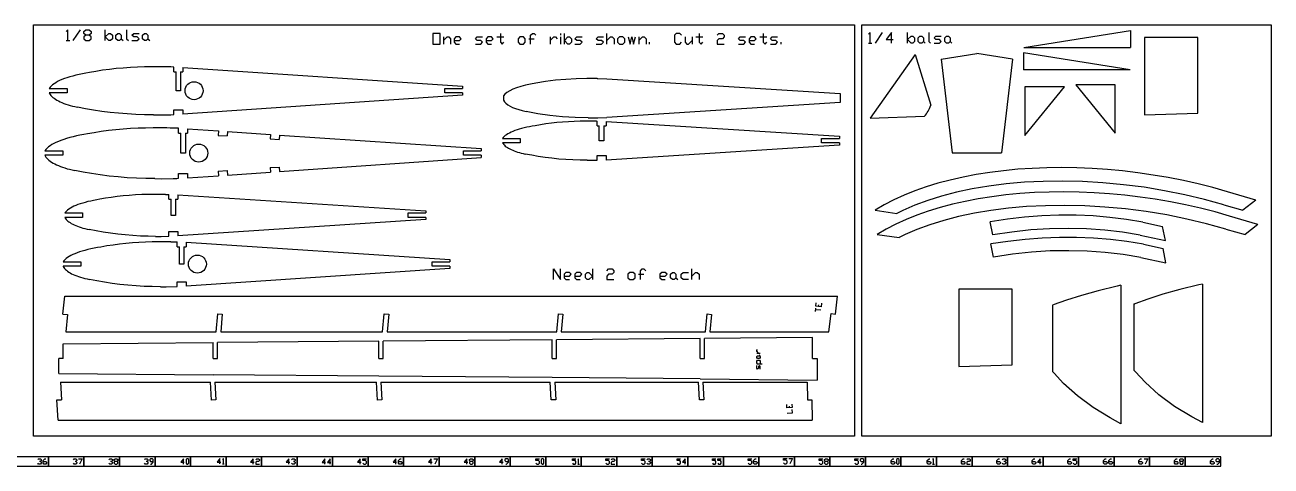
# Model space of a CAD drawing. Extents: x 0.2 to 70.7, y 1.4 to 13.9.
# Drawn here: x 35.59 to 70.67, y 1.45 to 13.86 of the extents above; entities that cross this region are included whole.
import ezdxf

# ---------------------------------------------------------------- set-up
doc = ezdxf.new("R2010")
doc.units = 0
doc.layers.get('0').update_dxf_attribs({"color": 9, "linetype": 'CONTINUOUS'})

msp = doc.modelspace()

# ---------------------------------------------------------------- linework, layer by layer
at = {"color": 7, "linetype": 'CONTINUOUS'}
for p, q in [((63.708, 13.226, 0), (66.708, 13.703)), ((66.708, 13.703, 0), (66.708, 13.226)), ((60.652, 13.028, 0), (59.384, 11.232, 0)), ((61.382, 12.896), (62.385, 13.056, 0)), ((63.388, 12.896, 0), (62.385, 13.056, 0)), ((63.7, 13.076, 0), (63.7, 12.599, 0)), ((66.7, 12.599, 0), (63.7, 13.076, 0)), ((63.708, 13.226, 0), (66.708, 13.226, 0)), ((39.783, 12.535, 0), (39.783, 12.674, 0)), ((40.033, 12.66, 0), (47.91, 12.134, 0)), ((40.033, 12.66, 0), (40.033, 12.535, 0)), ((61.382, 12.896, 0), (61.691, 10.256, 0)), ((63.388, 12.896, 0), (63.08, 10.256, 0)), ((39.783, 12.535, 0), (39.845, 12.535, 0)), ((39.845, 12.003, 0), (39.845, 12.535, 0)), ((39.97, 12.535, 0), (39.97, 12.003, 0)), ((39.97, 12.535, 0), (40.033, 12.535, 0)), ((51.696, 12.35, 0), (51.717, 12.349, 0)), ((51.717, 12.349, 0), (51.967, 12.343, 0)), ((51.967, 12.343, 0), (58.538, 11.928, 0)), ((66.7, 12.599, 0), (63.7, 12.599, 0)), ((36.273, 12.071, 0), (36.773, 12.071, 0)), ((36.773, 11.946, 0), (36.273, 11.946, 0)), ((36.773, 12.071, 0), (36.773, 11.946, 0)), ((39.97, 12.003, 0), (39.845, 12.003, 0)), ((47.41, 12.071, 0), (47.91, 12.071, 0)), ((47.41, 11.946, 0), (47.41, 12.071, 0)), ((47.91, 11.946, 0), (47.41, 11.946, 0)), ((47.91, 12.134, 0), (47.91, 12.071, 0)), ((47.91, 11.946, 0), (47.91, 11.884, 0)), ((58.538, 11.928, 0), (58.538, 11.678, 0)), ((63.738, 12.113, 0), (63.738, 10.748, 0)), ((63.738, 10.748, 0), (64.851, 12.113, 0)), ((64.851, 12.113, 0), (63.738, 12.113, 0)), ((65.169, 12.175, 0), (66.281, 10.81, 0)), ((66.281, 12.175, 0), (65.169, 12.175, 0)), ((66.281, 10.81, 0), (66.281, 12.175, 0)), ((47.91, 11.884, 0), (40.033, 11.346, 0)), ((49.056, 11.865, 0), (49.056, 11.74, 0)), ((58.538, 11.678, 0), (51.967, 11.255, 0)), ((39.205, 11.328, 0), (39.378, 11.326, 0)), ((39.783, 11.471, 0), (40.033, 11.471, 0)), ((39.783, 11.335, 0), (39.783, 11.471, 0)), ((40.033, 11.471, 0), (40.033, 11.346, 0)), ((51.44, 11.247, 0), (51.58, 11.246, 0)), ((51.717, 11.249, 0), (51.967, 11.255, 0)), ((59.384, 11.232, 0), (60.912, 11.288, 0)), ((39.915, 10.812, 0), (39.915, 10.952, 0)), ((40.165, 10.936, 0), (41.038, 10.877, 0)), ((40.165, 10.936, 0), (40.165, 10.812, 0)), ((41.038, 10.877, 0), (41.03, 10.752, 0)), ((51.674, 11.152, 0), (51.695, 11.151, 0)), ((51.695, 11.02, 0), (51.695, 11.151, 0)), ((51.695, 11.02, 0), (51.757, 11.02, 0)), ((51.757, 10.601, 0), (51.757, 11.02, 0)), ((51.882, 11.02, 0), (51.882, 10.601, 0)), ((51.882, 11.02, 0), (51.945, 11.02, 0)), ((51.945, 11.145, 0), (58.515, 10.73, 0)), ((51.945, 11.145, 0), (51.945, 11.02, 0)), ((39.915, 10.812, 0), (39.978, 10.812, 0)), ((39.978, 10.246, 0), (39.978, 10.812, 0)), ((40.103, 10.812, 0), (40.103, 10.246, 0)), ((40.103, 10.812, 0), (40.165, 10.812, 0)), ((41.03, 10.752, 0), (41.28, 10.735, 0)), ((41.288, 10.86, 0), (41.28, 10.735, 0)), ((41.288, 10.86, 0), (42.503, 10.778, 0)), ((42.503, 10.778, 0), (42.494, 10.653, 0)), ((42.494, 10.653, 0), (42.744, 10.636, 0)), ((42.753, 10.761, 0), (42.744, 10.636, 0)), ((42.753, 10.761, 0), (48.432, 10.378, 0)), ((49.033, 10.668, 0), (49.533, 10.668, 0)), ((49.533, 10.543, 0), (49.033, 10.543, 0)), ((49.533, 10.668, 0), (49.533, 10.543, 0)), ((51.882, 10.601, 0), (51.757, 10.601, 0)), ((58.015, 10.668, 0), (58.515, 10.668, 0)), ((58.015, 10.543, 0), (58.015, 10.668, 0)), ((58.515, 10.543, 0), (58.015, 10.543, 0)), ((58.515, 10.73, 0), (58.515, 10.668, 0)), ((58.515, 10.543, 0), (58.515, 10.48, 0)), ((36.152, 10.315, 0), (36.652, 10.315, 0)), ((36.652, 10.19, 0), (36.152, 10.19, 0)), ((36.652, 10.315, 0), (36.652, 10.19, 0)), ((40.103, 10.246, 0), (39.978, 10.246, 0)), ((47.932, 10.315, 0), (48.432, 10.315, 0)), ((47.932, 10.19, 0), (47.932, 10.315, 0)), ((48.432, 10.19, 0), (47.932, 10.19, 0)), ((48.432, 10.378, 0), (48.432, 10.315, 0)), ((48.432, 10.19, 0), (48.432, 10.128, 0)), ((51.695, 10.183, 0), (51.945, 10.183, 0)), ((51.695, 10.051, 0), (51.695, 10.183, 0)), ((58.515, 10.48, 0), (51.945, 10.058, 0)), ((51.945, 10.183, 0), (51.945, 10.058, 0)), ((61.691, 10.256), (63.08, 10.256)), ((42.494, 9.843, 0), (42.744, 9.86, 0)), ((42.494, 9.843, 0), (42.503, 9.718, 0)), ((42.744, 9.86, 0), (42.753, 9.735, 0)), ((42.753, 9.735, 0), (48.432, 10.128, 0)), ((51.417, 10.05, 0), (51.558, 10.049, 0)), ((39.247, 9.534, 0), (39.429, 9.532, 0)), ((39.915, 9.681, 0), (40.165, 9.681, 0)), ((39.915, 9.543, 0), (39.915, 9.681, 0)), ((40.165, 9.681, 0), (40.165, 9.557, 0)), ((40.165, 9.557, 0), (41.038, 9.617, 0)), ((41.03, 9.742, 0), (41.28, 9.759, 0)), ((41.03, 9.742, 0), (41.038, 9.617, 0)), ((41.28, 9.759, 0), (41.288, 9.634, 0)), ((41.288, 9.634, 0), (42.503, 9.718, 0)), ((39.542, 9.09, 0), (39.639, 9.088, 0)), ((39.639, 8.955, 0), (39.639, 9.088, 0)), ((39.639, 8.955, 0), (39.701, 8.955, 0)), ((39.701, 8.5, 0), (39.701, 8.955, 0)), ((39.826, 8.955, 0), (39.826, 8.5, 0)), ((39.826, 8.955, 0), (39.889, 8.955, 0)), ((39.889, 9.08, 0), (46.873, 8.63, 0)), ((39.889, 9.08, 0), (39.889, 8.955, 0)), ((69.337, 8.8), (69.876, 8.642)), ((70.238, 8.928), (69.876, 8.642)), ((36.71, 8.567, 0), (37.21, 8.567, 0)), ((37.21, 8.442, 0), (36.71, 8.442, 0)), ((37.21, 8.567, 0), (37.21, 8.442, 0)), ((39.826, 8.5, 0), (39.701, 8.5, 0)), ((46.373, 8.567, 0), (46.873, 8.567, 0)), ((46.373, 8.442, 0), (46.373, 8.567, 0)), ((46.873, 8.442, 0), (46.373, 8.442, 0)), ((46.873, 8.63, 0), (46.873, 8.567, 0)), ((46.873, 8.442, 0), (46.873, 8.38, 0)), ((59.521, 8.644), (60.135, 8.556)), ((46.873, 8.38, 0), (39.889, 7.92, 0)), ((62.836, 7.951), (62.76, 8.319)), ((67.692, 7.789), (67.609, 8.191)), ((69.397, 8.116), (69.936, 7.959)), ((70.297, 8.245), (69.936, 7.959)), ((39.267, 7.909, 0), (39.418, 7.908, 0)), ((39.639, 8.045, 0), (39.889, 8.045, 0)), ((39.639, 7.912, 0), (39.639, 8.045, 0)), ((39.699, 7.757, 0), (39.877, 7.753, 0)), ((39.877, 7.617, 0), (39.877, 7.753, 0)), ((39.889, 8.045, 0), (39.889, 7.92, 0)), ((40.127, 7.742, 0), (47.547, 7.254, 0)), ((40.127, 7.742, 0), (40.127, 7.617, 0)), ((59.581, 7.961), (60.194, 7.873)), ((39.877, 7.617, 0), (39.939, 7.617, 0)), ((39.939, 7.124, 0), (39.939, 7.617, 0)), ((40.064, 7.617, 0), (40.064, 7.124, 0)), ((40.064, 7.617, 0), (40.127, 7.617, 0)), ((62.852, 7.327), (62.776, 7.695)), ((67.708, 7.164), (67.625, 7.566)), ((36.663, 7.192, 0), (37.163, 7.192, 0)), ((37.163, 7.067, 0), (36.663, 7.067, 0)), ((37.163, 7.192, 0), (37.163, 7.067, 0)), ((40.064, 7.124, 0), (39.939, 7.124, 0)), ((47.047, 7.192, 0), (47.547, 7.192, 0)), ((47.047, 7.067, 0), (47.047, 7.192, 0)), ((47.547, 7.067, 0), (47.047, 7.067, 0)), ((47.547, 7.254, 0), (47.547, 7.192, 0)), ((47.547, 7.067, 0), (47.547, 7.004, 0)), ((47.547, 7.004, 0), (40.127, 6.505, 0)), ((39.404, 6.492, 0), (39.566, 6.491, 0)), ((39.877, 6.63, 0), (40.127, 6.63, 0)), ((39.877, 6.497, 0), (39.877, 6.63, 0)), ((40.127, 6.63, 0), (40.127, 6.505, 0)), ((66.441, 6.535), (66.441, 2.638)), ((68.735, 6.569), (68.735, 2.671)), ((36.659, 5.723, 0), (36.706, 6.227, 0)), ((36.706, 6.227, 0), (58.466, 6.224, 0)), ((58.401, 5.723, 0), (58.466, 6.224, 0)), ((64.513, 5.974), (64.534, 5.982)), ((64.513, 5.974), (64.513, 4.11)), ((66.807, 6.008), (66.828, 6.015)), ((66.807, 6.008), (66.807, 4.144)), ((36.659, 5.723, 0), (36.784, 5.711, 0)), ((36.784, 5.711, 0), (36.738, 5.227, 0)), ((40.972, 5.226, 0), (41.019, 5.728, 0)), ((41.019, 5.728, 0), (41.144, 5.717, 0)), ((41.144, 5.717, 0), (41.098, 5.226, 0)), ((45.657, 5.226, 0), (45.704, 5.728, 0)), ((45.704, 5.728, 0), (45.829, 5.716, 0)), ((45.829, 5.716, 0), (45.783, 5.226, 0)), ((50.557, 5.225, 0), (50.604, 5.727, 0)), ((50.604, 5.727, 0), (50.729, 5.716, 0)), ((50.729, 5.716, 0), (50.683, 5.225, 0)), ((54.746, 5.225, 0), (54.793, 5.727, 0)), ((54.793, 5.727, 0), (54.918, 5.715, 0)), ((54.918, 5.715, 0), (54.872, 5.225, 0)), ((58.215, 5.225, 0), (58.282, 5.739, 0)), ((58.282, 5.739, 0), (58.401, 5.723, 0)), ((36.668, 4.888, 0), (40.883, 4.923, 0)), ((36.738, 5.227, 0), (40.972, 5.226, 0)), ((40.883, 4.468, 0), (40.883, 4.923, 0)), ((45.548, 4.961, 0), (41.008, 4.924, 0)), ((41.008, 4.468, 0), (41.008, 4.924, 0)), ((41.098, 5.226, 0), (45.657, 5.226, 0)), ((45.548, 4.468, 0), (45.548, 4.961, 0)), ((50.427, 5, 0), (45.673, 4.962, 0)), ((45.673, 4.468, 0), (45.673, 4.962, 0)), ((45.783, 5.226, 0), (50.557, 5.225, 0)), ((50.427, 4.468, 0), (50.427, 5, 0)), ((54.597, 5.033, 0), (50.552, 5.001, 0)), ((50.552, 4.468, 0), (50.552, 5.001, 0)), ((50.683, 5.225, 0), (54.746, 5.225, 0)), ((54.597, 4.468, 0), (54.597, 5.033, 0)), ((57.761, 5.066, 0), (54.722, 5.034, 0)), ((54.722, 4.468, 0), (54.722, 5.034, 0)), ((54.872, 5.225, 0), (58.215, 5.225, 0)), ((57.761, 4.472, 0), (57.761, 5.066, 0)), ((36.668, 4.468, 0), (36.668, 4.888, 0)), ((36.668, 4.468, 0), (36.543, 4.468, 0)), ((36.543, 4.049, 0), (36.543, 4.468, 0)), ((40.883, 4.468, 0), (41.008, 4.468, 0)), ((45.548, 4.468, 0), (45.673, 4.468, 0)), ((50.427, 4.468, 0), (50.552, 4.468, 0)), ((54.597, 4.468, 0), (54.722, 4.468, 0)), ((57.761, 4.472, 0), (57.886, 4.472, 0)), ((57.886, 4.472, 0), (57.886, 3.866, 0)), ((36.543, 4.049, 0), (40.883, 4.012, 0)), ((45.548, 3.975, 0), (40.883, 4.012, 0)), ((50.427, 3.936, 0), (45.548, 3.975, 0)), ((54.597, 3.903, 0), (50.427, 3.936, 0)), ((54.597, 3.903, 0), (57.886, 3.866, 0)), ((64.56, 4.06), (64.513, 4.11)), ((66.854, 4.093), (66.807, 4.144)), ((36.585, 3.802, 0), (40.808, 3.803, 0)), ((36.585, 3.802, 0), (36.615, 3.313, 0)), ((40.839, 3.302, 0), (40.808, 3.803, 0)), ((40.934, 3.803, 0), (45.481, 3.804, 0)), ((40.934, 3.803, 0), (40.964, 3.31, 0)), ((45.512, 3.303, 0), (45.481, 3.804, 0)), ((45.607, 3.804, 0), (50.369, 3.805, 0)), ((45.607, 3.804, 0), (45.637, 3.311, 0)), ((50.4, 3.305, 0), (50.369, 3.805, 0)), ((50.502, 3.805, 0), (54.548, 3.806, 0)), ((50.502, 3.805, 0), (50.532, 3.313, 0)), ((54.578, 3.306, 0), (54.548, 3.806, 0)), ((54.673, 3.806, 0), (57.607, 3.807, 0)), ((54.673, 3.806, 0), (54.703, 3.313, 0)), ((57.607, 3.807, 0), (57.617, 3.307, 0)), ((36.49, 3.305, 0), (36.615, 3.313, 0)), ((36.525, 2.733, 0), (36.49, 3.305, 0)), ((40.964, 3.31, 0), (40.839, 3.302, 0)), ((45.637, 3.311, 0), (45.512, 3.303, 0)), ((50.532, 3.313, 0), (50.4, 3.305, 0)), ((54.703, 3.313, 0), (54.578, 3.306, 0)), ((57.617, 3.307, 0), (57.737, 3.307, 0)), ((57.737, 3.307, 0), (57.748, 2.737, 0)), ((36.525, 2.733, 0), (57.748, 2.737, 0))]:
    msp.add_line(p, q, dxfattribs=at)
at = {"color": 7, "linetype": 'CONTINUOUS', "ltscale": 0.25}
for p, q in [((60.652, 13.028, 0), (61.087, 11.597, 0)), ((39.25, 12.679, 0), (39.16, 12.679, 0)), ((39.34, 12.679, 0), (39.25, 12.679, 0)), ((39.43, 12.679, 0), (39.34, 12.679, 0)), ((39.52, 12.679, 0), (39.43, 12.679, 0)), ((39.61, 12.676, 0), (39.52, 12.679, 0)), ((39.696, 12.676, 0), (39.61, 12.676, 0)), ((39.783, 12.674, 0), (39.696, 12.676, 0)), ((51.476, 12.35, 0), (51.403, 12.35, 0)), ((51.55, 12.35, 0), (51.476, 12.35, 0)), ((51.623, 12.35, 0), (51.55, 12.35, 0)), ((51.696, 12.35, 0), (51.623, 12.35, 0)), ((36.275, 12.076, 0), (36.273, 12.071, 0)), ((36.273, 11.946, 0), (36.278, 11.932, 0)), ((39.378, 11.326, 0), (39.696, 11.332, 0)), ((39.696, 11.332, 0), (39.783, 11.335, 0)), ((51.58, 11.246, 0), (51.717, 11.249, 0)), ((39.294, 10.96, 0), (39.199, 10.96, 0)), ((39.389, 10.96, 0), (39.294, 10.96, 0)), ((39.484, 10.96, 0), (39.389, 10.96, 0)), ((39.579, 10.96, 0), (39.484, 10.96, 0)), ((39.674, 10.957, 0), (39.579, 10.96, 0)), ((39.765, 10.957, 0), (39.674, 10.957, 0)), ((39.86, 10.954, 0), (39.765, 10.957, 0)), ((39.915, 10.952, 0), (39.86, 10.954, 0)), ((51.454, 11.152, 0), (51.38, 11.152, 0)), ((51.527, 11.152, 0), (51.454, 11.152, 0)), ((51.6, 11.152, 0), (51.527, 11.152, 0)), ((51.674, 11.152, 0), (51.6, 11.152, 0)), ((36.155, 10.323, 0), (36.152, 10.315, 0)), ((36.152, 10.19, 0), (36.159, 10.171, 0)), ((51.558, 10.049, 0), (51.695, 10.051, 0)), ((39.429, 9.532, 0), (39.765, 9.538, 0)), ((39.765, 9.538, 0), (39.86, 9.542, 0)), ((39.86, 9.542, 0), (39.915, 9.543, 0)), ((70.238, 8.928), (69.439, 9.165)), ((39.307, 9.09, 0), (39.228, 9.09, 0)), ((39.385, 9.09, 0), (39.307, 9.09, 0)), ((39.464, 9.09, 0), (39.385, 9.09, 0)), ((39.542, 9.09, 0), (39.464, 9.09, 0)), ((36.71, 8.442, 0), (36.712, 8.437, 0)), ((70.297, 8.245), (69.498, 8.482)), ((67.056, 8.312), (67.609, 8.191)), ((39.446, 7.757, 0), (39.362, 7.757, 0)), ((39.418, 7.908, 0), (39.639, 7.912, 0)), ((39.53, 7.757, 0), (39.446, 7.757, 0)), ((39.614, 7.757, 0), (39.53, 7.757, 0)), ((39.699, 7.757, 0), (39.614, 7.757, 0)), ((66.986, 7.944), (67.692, 7.789)), ((67.072, 7.688), (67.625, 7.566)), ((36.663, 7.067, 0), (36.667, 7.057, 0)), ((67.001, 7.319), (67.708, 7.164)), ((39.566, 6.491, 0), (39.863, 6.496, 0)), ((39.863, 6.496, 0), (39.877, 6.497, 0)), ((64.825, 3.768), (64.56, 4.06)), ((67.119, 3.802), (66.854, 4.093)), ((65.217, 3.418), (64.825, 3.768)), ((67.511, 3.451), (67.119, 3.802)), ((65.657, 3.093), (65.217, 3.418)), ((67.951, 3.126), (67.511, 3.451)), ((66.14, 2.799), (65.657, 3.093)), ((68.434, 2.832), (67.951, 3.126)), ((68.735, 2.671), (68.434, 2.832)), ((66.441, 2.638), (66.14, 2.799))]:
    msp.add_line(p, q, dxfattribs=at)
at = {"color": 3}
for p, q in [((57.928, 5.936, 0), (57.933, 5.986, 0)), ((57.839, 5.794, 0), (57.849, 5.893, 0)), ((57.993, 5.829, 0), (57.844, 5.843, 0)), ((56.188, 4.626, 0), (56.288, 4.626, 0)), ((56.188, 4.326, 0), (56.338, 4.326, 0)), ((57.112, 3.086, 0), (57.109, 3.136, 0))]:
    msp.add_line(p, q, dxfattribs=at)
at = {"color": 7, "linetype": 'CONTINUOUS', "flags": 128}
for points in [[(35.832, 13.859), (58.94, 13.859), (58.94, 2.288), (35.832, 2.288)], [(59.151, 13.859), (70.667, 13.859), (70.667, 2.288), (59.151, 2.288)], [(67.107, 13.507), (67.107, 11.33), (68.607, 11.376), (68.607, 13.507)], [(61.878, 6.422), (61.878, 4.246), (63.378, 4.292), (63.378, 6.422)], [(35.249, 1.446), (36.249, 1.446), (36.249, 1.705), (35.249, 1.705)], [(36.249, 1.446), (37.249, 1.446), (37.249, 1.705), (36.249, 1.705)], [(37.249, 1.446), (38.249, 1.446), (38.249, 1.705), (37.249, 1.705)], [(38.249, 1.446), (39.249, 1.446), (39.249, 1.705), (38.249, 1.705)], [(39.249, 1.446), (40.249, 1.446), (40.249, 1.705), (39.249, 1.705)], [(40.249, 1.446), (41.249, 1.446), (41.249, 1.705), (40.249, 1.705)], [(41.249, 1.446), (42.249, 1.446), (42.249, 1.705), (41.249, 1.705)], [(42.249, 1.446), (43.249, 1.446), (43.249, 1.705), (42.249, 1.705)], [(43.249, 1.446), (44.249, 1.446), (44.249, 1.705), (43.249, 1.705)], [(44.249, 1.446), (45.249, 1.446), (45.249, 1.705), (44.249, 1.705)], [(45.249, 1.446), (46.249, 1.446), (46.249, 1.705), (45.249, 1.705)], [(46.249, 1.446), (47.249, 1.446), (47.249, 1.705), (46.249, 1.705)], [(47.249, 1.446), (48.249, 1.446), (48.249, 1.705), (47.249, 1.705)], [(48.249, 1.446), (49.249, 1.446), (49.249, 1.705), (48.249, 1.705)], [(49.249, 1.446), (50.249, 1.446), (50.249, 1.705), (49.249, 1.705)], [(50.249, 1.446), (51.249, 1.446), (51.249, 1.705), (50.249, 1.705)], [(51.249, 1.446), (52.249, 1.446), (52.249, 1.705), (51.249, 1.705)], [(52.249, 1.446), (53.249, 1.446), (53.249, 1.705), (52.249, 1.705)], [(53.249, 1.446), (54.249, 1.446), (54.249, 1.705), (53.249, 1.705)], [(54.249, 1.446), (55.249, 1.446), (55.249, 1.705), (54.249, 1.705)], [(55.249, 1.446), (56.249, 1.446), (56.249, 1.705), (55.249, 1.705)], [(56.249, 1.446), (57.249, 1.446), (57.249, 1.705), (56.249, 1.705)], [(57.249, 1.446), (58.249, 1.446), (58.249, 1.705), (57.249, 1.705)], [(58.249, 1.446), (59.249, 1.446), (59.249, 1.705), (58.249, 1.705)], [(59.249, 1.446), (60.249, 1.446), (60.249, 1.705), (59.249, 1.705)], [(60.249, 1.446), (61.249, 1.446), (61.249, 1.705), (60.249, 1.705)], [(61.249, 1.446), (62.249, 1.446), (62.249, 1.705), (61.249, 1.705)], [(62.249, 1.446), (63.249, 1.446), (63.249, 1.705), (62.249, 1.705)], [(63.249, 1.446), (64.249, 1.446), (64.249, 1.705), (63.249, 1.705)], [(64.249, 1.446), (65.249, 1.446), (65.249, 1.705), (64.249, 1.705)], [(65.249, 1.446), (66.249, 1.446), (66.249, 1.705), (65.249, 1.705)], [(66.249, 1.446), (67.249, 1.446), (67.249, 1.705), (66.249, 1.705)], [(67.249, 1.446), (68.249, 1.446), (68.249, 1.705), (67.249, 1.705)], [(68.249, 1.446), (69.249, 1.446), (69.249, 1.705), (68.249, 1.705)]]:
    msp.add_lwpolyline(points, close=True, dxfattribs=at)
at = {"linetype": 'BYBLOCK', "flags": 128}
for points in [[(36.799, 13.422), (36.799, 13.722), (36.749, 13.672)], [(36.949, 13.422), (37.149, 13.722)], [(37.299, 13.422), (37.399, 13.422), (37.449, 13.472), (37.449, 13.522), (37.399, 13.572), (37.299, 13.572), (37.249, 13.622), (37.249, 13.672), (37.299, 13.722), (37.399, 13.722), (37.449, 13.672), (37.449, 13.622), (37.399, 13.572)], [(37.849, 13.422), (37.849, 13.722)], [(38.449, 13.722), (38.449, 13.472), (38.499, 13.422)], [(36.749, 13.422), (36.849, 13.422)], [(37.299, 13.572), (37.249, 13.522), (37.249, 13.472), (37.299, 13.422)], [(37.849, 13.522), (37.949, 13.622), (37.999, 13.622), (38.049, 13.572), (38.049, 13.472), (37.999, 13.422), (37.949, 13.422), (37.849, 13.522)], [(38.299, 13.472), (38.249, 13.422), (38.199, 13.422), (38.149, 13.472), (38.149, 13.572), (38.199, 13.622), (38.249, 13.622), (38.299, 13.572), (38.299, 13.472), (38.349, 13.422)], [(38.599, 13.422), (38.749, 13.422), (38.799, 13.472), (38.749, 13.522), (38.649, 13.522), (38.599, 13.572), (38.649, 13.622), (38.799, 13.622)], [(39.049, 13.472), (38.999, 13.422), (38.949, 13.422), (38.899, 13.472), (38.899, 13.572), (38.949, 13.622), (38.999, 13.622), (39.049, 13.572), (39.049, 13.472), (39.099, 13.422)], [(47.072, 13.321), (47.272, 13.321), (47.272, 13.621), (47.072, 13.621), (47.072, 13.321)], [(47.372, 13.521), (47.372, 13.321)], [(47.372, 13.421), (47.472, 13.521), (47.522, 13.521), (47.572, 13.471), (47.572, 13.321)], [(47.672, 13.421), (47.822, 13.421), (47.872, 13.471), (47.822, 13.521), (47.722, 13.521), (47.672, 13.471), (47.672, 13.371), (47.722, 13.321), (47.822, 13.321)], [(48.272, 13.321), (48.422, 13.321), (48.472, 13.371), (48.422, 13.421), (48.322, 13.421), (48.272, 13.471), (48.322, 13.521), (48.472, 13.521)], [(48.572, 13.421), (48.722, 13.421), (48.772, 13.471), (48.722, 13.521), (48.622, 13.521), (48.572, 13.471), (48.572, 13.371), (48.622, 13.321), (48.722, 13.321)], [(48.872, 13.521), (49.072, 13.521)], [(48.972, 13.621), (48.972, 13.371), (49.022, 13.321), (49.072, 13.371)], [(49.522, 13.321), (49.622, 13.321), (49.672, 13.371), (49.672, 13.471), (49.622, 13.521), (49.522, 13.521), (49.472, 13.471), (49.472, 13.371), (49.522, 13.321)], [(49.772, 13.471), (49.922, 13.471)], [(49.822, 13.321), (49.822, 13.571), (49.872, 13.621), (49.922, 13.621), (49.972, 13.571)], [(50.372, 13.521), (50.372, 13.321)], [(50.372, 13.421), (50.472, 13.521), (50.522, 13.521), (50.572, 13.471)], [(50.672, 13.571), (50.672, 13.621)], [(50.672, 13.321), (50.672, 13.521)], [(50.772, 13.321), (50.772, 13.621)], [(50.772, 13.421), (50.872, 13.521), (50.922, 13.521), (50.972, 13.471), (50.972, 13.371), (50.922, 13.321), (50.872, 13.321), (50.772, 13.421)], [(51.072, 13.321), (51.222, 13.321), (51.272, 13.371), (51.222, 13.421), (51.122, 13.421), (51.072, 13.471), (51.122, 13.521), (51.272, 13.521)], [(51.672, 13.321), (51.822, 13.321), (51.872, 13.371), (51.822, 13.421), (51.722, 13.421), (51.672, 13.471), (51.722, 13.521), (51.872, 13.521)], [(51.972, 13.321), (51.972, 13.621)], [(51.972, 13.421), (52.072, 13.521), (52.122, 13.521), (52.172, 13.471), (52.172, 13.321)], [(52.322, 13.321), (52.422, 13.321), (52.472, 13.371), (52.472, 13.471), (52.422, 13.521), (52.322, 13.521), (52.272, 13.471), (52.272, 13.371), (52.322, 13.321)], [(52.572, 13.521), (52.622, 13.321), (52.672, 13.521), (52.722, 13.321), (52.772, 13.521)], [(52.872, 13.521), (52.872, 13.321)], [(52.872, 13.421), (52.972, 13.521), (53.022, 13.521), (53.072, 13.471), (53.072, 13.321)], [(53.172, 13.321), (53.172, 13.371)], [(54.072, 13.571), (54.022, 13.621), (53.922, 13.621), (53.872, 13.571), (53.872, 13.371), (53.922, 13.321), (54.022, 13.321), (54.072, 13.371)], [(54.172, 13.521), (54.172, 13.371), (54.222, 13.321), (54.272, 13.321), (54.372, 13.421)], [(54.372, 13.521), (54.372, 13.321)], [(54.472, 13.521), (54.672, 13.521)], [(54.572, 13.621), (54.572, 13.371), (54.622, 13.321), (54.672, 13.371)], [(55.072, 13.571), (55.122, 13.621), (55.222, 13.621), (55.272, 13.571), (55.272, 13.521), (55.222, 13.471), (55.122, 13.471), (55.072, 13.421), (55.072, 13.321), (55.272, 13.321)], [(55.672, 13.321), (55.822, 13.321), (55.872, 13.371), (55.822, 13.421), (55.722, 13.421), (55.672, 13.471), (55.722, 13.521), (55.872, 13.521)], [(55.972, 13.421), (56.122, 13.421), (56.172, 13.471), (56.122, 13.521), (56.022, 13.521), (55.972, 13.471), (55.972, 13.371), (56.022, 13.321), (56.122, 13.321)], [(56.272, 13.521), (56.472, 13.521)], [(56.372, 13.621), (56.372, 13.371), (56.422, 13.321), (56.472, 13.371)], [(56.572, 13.321), (56.722, 13.321), (56.772, 13.371), (56.722, 13.421), (56.622, 13.421), (56.572, 13.471), (56.622, 13.521), (56.772, 13.521)], [(56.872, 13.321), (56.872, 13.371)], [(59.383, 13.346), (59.383, 13.646), (59.333, 13.596)], [(59.333, 13.346), (59.433, 13.346)], [(59.533, 13.346), (59.733, 13.646)], [(59.983, 13.346), (59.983, 13.646), (59.833, 13.446), (60.033, 13.446)], [(60.433, 13.346), (60.433, 13.646)], [(60.433, 13.446), (60.533, 13.546), (60.583, 13.546), (60.633, 13.496), (60.633, 13.396), (60.583, 13.346), (60.533, 13.346), (60.433, 13.446)], [(60.883, 13.396), (60.833, 13.346), (60.783, 13.346), (60.733, 13.396), (60.733, 13.496), (60.783, 13.546), (60.833, 13.546), (60.883, 13.496), (60.883, 13.396), (60.933, 13.346)], [(61.033, 13.646), (61.033, 13.396), (61.083, 13.346)], [(61.183, 13.346), (61.333, 13.346), (61.383, 13.396), (61.333, 13.446), (61.233, 13.446), (61.183, 13.496), (61.233, 13.546), (61.383, 13.546)], [(61.633, 13.396), (61.583, 13.346), (61.533, 13.346), (61.483, 13.396), (61.483, 13.496), (61.533, 13.546), (61.583, 13.546), (61.633, 13.496), (61.633, 13.396), (61.683, 13.346)], [(50.464, 6.692), (50.464, 6.992), (50.664, 6.692), (50.664, 6.992)], [(50.764, 6.792), (50.914, 6.792), (50.964, 6.842), (50.914, 6.892), (50.814, 6.892), (50.764, 6.842), (50.764, 6.742), (50.814, 6.692), (50.914, 6.692)], [(51.064, 6.792), (51.214, 6.792), (51.264, 6.842), (51.214, 6.892), (51.114, 6.892), (51.064, 6.842), (51.064, 6.742), (51.114, 6.692), (51.214, 6.692)], [(51.564, 6.792), (51.464, 6.692), (51.414, 6.692), (51.364, 6.742), (51.364, 6.842), (51.414, 6.892), (51.464, 6.892), (51.564, 6.792)], [(51.564, 6.992), (51.564, 6.692)], [(51.964, 6.942), (52.014, 6.992), (52.114, 6.992), (52.164, 6.942), (52.164, 6.892), (52.114, 6.842), (52.014, 6.842), (51.964, 6.792), (51.964, 6.692), (52.164, 6.692)], [(52.614, 6.692), (52.714, 6.692), (52.764, 6.742), (52.764, 6.842), (52.714, 6.892), (52.614, 6.892), (52.564, 6.842), (52.564, 6.742), (52.614, 6.692)], [(52.864, 6.842), (53.014, 6.842)], [(52.914, 6.692), (52.914, 6.942), (52.964, 6.992), (53.014, 6.992), (53.064, 6.942)], [(53.464, 6.792), (53.614, 6.792), (53.664, 6.842), (53.614, 6.892), (53.514, 6.892), (53.464, 6.842), (53.464, 6.742), (53.514, 6.692), (53.614, 6.692)], [(53.914, 6.742), (53.864, 6.692), (53.814, 6.692), (53.764, 6.742), (53.764, 6.842), (53.814, 6.892), (53.864, 6.892), (53.914, 6.842), (53.914, 6.742), (53.964, 6.692)], [(54.264, 6.692), (54.114, 6.692), (54.064, 6.742), (54.064, 6.842), (54.114, 6.892), (54.264, 6.892)], [(54.364, 6.692), (54.364, 6.992)], [(54.364, 6.792), (54.464, 6.892), (54.514, 6.892), (54.564, 6.842), (54.564, 6.692)], [(35.948, 1.628), (35.973, 1.653), (36.023, 1.653), (36.048, 1.628), (36.048, 1.603), (36.023, 1.578), (35.998, 1.578)], [(36.023, 1.578), (36.048, 1.553), (36.048, 1.528), (36.023, 1.503), (35.973, 1.503), (35.948, 1.528)], [(36.098, 1.578), (36.173, 1.578), (36.198, 1.553), (36.198, 1.528), (36.173, 1.503), (36.123, 1.503), (36.098, 1.528), (36.098, 1.603), (36.148, 1.653), (36.173, 1.653)], [(36.95, 1.624), (36.975, 1.649), (37.025, 1.649), (37.05, 1.624), (37.05, 1.599), (37.025, 1.574), (37, 1.574)], [(37.025, 1.574), (37.05, 1.549), (37.05, 1.524), (37.025, 1.499), (36.975, 1.499), (36.95, 1.524)], [(37.1, 1.649), (37.2, 1.649), (37.125, 1.499)], [(37.95, 1.628), (37.975, 1.653), (38.025, 1.653), (38.05, 1.628), (38.05, 1.603), (38.025, 1.578), (38, 1.578)], [(38.025, 1.578), (38.05, 1.553), (38.05, 1.528), (38.025, 1.503), (37.975, 1.503), (37.95, 1.528)], [(38.125, 1.503), (38.175, 1.503), (38.2, 1.528), (38.2, 1.553), (38.175, 1.578), (38.125, 1.578), (38.1, 1.603), (38.1, 1.628), (38.125, 1.653), (38.175, 1.653), (38.2, 1.628), (38.2, 1.603), (38.175, 1.578)], [(38.125, 1.578), (38.1, 1.553), (38.1, 1.528), (38.125, 1.503)], [(38.951, 1.628), (38.976, 1.653), (39.026, 1.653), (39.051, 1.628), (39.051, 1.603), (39.026, 1.578), (39.001, 1.578)], [(39.026, 1.578), (39.051, 1.553), (39.051, 1.528), (39.026, 1.503), (38.976, 1.503), (38.951, 1.528)], [(39.126, 1.503), (39.151, 1.503), (39.201, 1.553), (39.201, 1.628), (39.176, 1.653), (39.126, 1.653), (39.101, 1.628), (39.101, 1.603), (39.126, 1.578), (39.201, 1.578)], [(40.048, 1.503), (40.048, 1.653), (39.973, 1.553), (40.073, 1.553)], [(40.148, 1.503), (40.173, 1.503), (40.198, 1.528), (40.198, 1.628), (40.173, 1.653), (40.148, 1.653), (40.123, 1.628), (40.123, 1.528), (40.148, 1.503)], [(41.073, 1.508), (41.073, 1.658), (40.998, 1.558), (41.098, 1.558)], [(41.173, 1.508), (41.173, 1.658), (41.148, 1.633)], [(41.148, 1.508), (41.198, 1.508)], [(42.016, 1.503), (42.016, 1.653), (41.941, 1.553), (42.041, 1.553)], [(42.091, 1.628), (42.116, 1.653), (42.166, 1.653), (42.191, 1.628), (42.191, 1.603), (42.166, 1.578), (42.116, 1.578), (42.091, 1.553), (42.091, 1.503), (42.191, 1.503)], [(43.021, 1.503), (43.021, 1.653), (42.946, 1.553), (43.046, 1.553)], [(43.096, 1.628), (43.121, 1.653), (43.171, 1.653), (43.196, 1.628), (43.196, 1.603), (43.171, 1.578), (43.146, 1.578)], [(43.171, 1.578), (43.196, 1.553), (43.196, 1.528), (43.171, 1.503), (43.121, 1.503), (43.096, 1.528)], [(44.026, 1.499), (44.026, 1.649), (43.951, 1.549), (44.051, 1.549)], [(44.176, 1.499), (44.176, 1.649), (44.101, 1.549), (44.201, 1.549)], [(45.026, 1.503), (45.026, 1.653), (44.951, 1.553), (45.051, 1.553)], [(45.101, 1.528), (45.126, 1.503), (45.176, 1.503), (45.201, 1.528), (45.201, 1.578), (45.176, 1.603), (45.101, 1.603), (45.101, 1.653), (45.201, 1.653)], [(46.026, 1.501), (46.026, 1.651), (45.951, 1.551), (46.051, 1.551)], [(46.101, 1.576), (46.176, 1.576), (46.201, 1.551), (46.201, 1.526), (46.176, 1.501), (46.126, 1.501), (46.101, 1.526), (46.101, 1.601), (46.151, 1.651), (46.176, 1.651)], [(47.026, 1.503), (47.026, 1.653), (46.951, 1.553), (47.051, 1.553)], [(47.101, 1.653), (47.201, 1.653), (47.126, 1.503)], [(48.026, 1.503), (48.026, 1.653), (47.951, 1.553), (48.051, 1.553)], [(48.126, 1.503), (48.176, 1.503), (48.201, 1.528), (48.201, 1.553), (48.176, 1.578), (48.126, 1.578), (48.101, 1.603), (48.101, 1.628), (48.126, 1.653), (48.176, 1.653), (48.201, 1.628), (48.201, 1.603), (48.176, 1.578)], [(48.126, 1.578), (48.101, 1.553), (48.101, 1.528), (48.126, 1.503)], [(49.021, 1.503), (49.021, 1.653), (48.946, 1.553), (49.046, 1.553)], [(49.121, 1.503), (49.146, 1.503), (49.196, 1.553), (49.196, 1.628), (49.171, 1.653), (49.121, 1.653), (49.096, 1.628), (49.096, 1.603), (49.121, 1.578), (49.196, 1.578)], [(49.972, 1.528), (49.997, 1.503), (50.047, 1.503), (50.072, 1.528), (50.072, 1.578), (50.047, 1.603), (49.972, 1.603), (49.972, 1.653), (50.072, 1.653)], [(50.147, 1.503), (50.172, 1.503), (50.197, 1.528), (50.197, 1.628), (50.172, 1.653), (50.147, 1.653), (50.122, 1.628), (50.122, 1.528), (50.147, 1.503)], [(50.998, 1.528), (51.023, 1.503), (51.073, 1.503), (51.098, 1.528), (51.098, 1.578), (51.073, 1.603), (50.998, 1.603), (50.998, 1.653), (51.098, 1.653)], [(51.173, 1.503), (51.173, 1.653), (51.148, 1.628)], [(51.148, 1.503), (51.198, 1.503)], [(51.944, 1.525), (51.969, 1.5), (52.019, 1.5), (52.044, 1.525), (52.044, 1.575), (52.019, 1.6), (51.944, 1.6), (51.944, 1.65), (52.044, 1.65)], [(52.094, 1.625), (52.119, 1.65), (52.169, 1.65), (52.194, 1.625), (52.194, 1.6), (52.169, 1.575), (52.119, 1.575), (52.094, 1.55), (52.094, 1.5), (52.194, 1.5)], [(52.944, 1.528), (52.969, 1.503), (53.019, 1.503), (53.044, 1.528), (53.044, 1.578), (53.019, 1.603), (52.944, 1.603), (52.944, 1.653), (53.044, 1.653)], [(53.094, 1.628), (53.119, 1.653), (53.169, 1.653), (53.194, 1.628), (53.194, 1.603), (53.169, 1.578), (53.144, 1.578)], [(53.169, 1.578), (53.194, 1.553), (53.194, 1.528), (53.169, 1.503), (53.119, 1.503), (53.094, 1.528)], [(53.944, 1.528), (53.969, 1.503), (54.019, 1.503), (54.044, 1.528), (54.044, 1.578), (54.019, 1.603), (53.944, 1.603), (53.944, 1.653), (54.044, 1.653)], [(54.169, 1.503), (54.169, 1.653), (54.094, 1.553), (54.194, 1.553)], [(54.939, 1.528), (54.964, 1.503), (55.014, 1.503), (55.039, 1.528), (55.039, 1.578), (55.014, 1.603), (54.939, 1.603), (54.939, 1.653), (55.039, 1.653)], [(55.089, 1.528), (55.114, 1.503), (55.164, 1.503), (55.189, 1.528), (55.189, 1.578), (55.164, 1.603), (55.089, 1.603), (55.089, 1.653), (55.189, 1.653)], [(55.948, 1.528), (55.973, 1.503), (56.023, 1.503), (56.048, 1.528), (56.048, 1.578), (56.023, 1.603), (55.948, 1.603), (55.948, 1.653), (56.048, 1.653)], [(56.098, 1.578), (56.173, 1.578), (56.198, 1.553), (56.198, 1.528), (56.173, 1.503), (56.123, 1.503), (56.098, 1.528), (56.098, 1.603), (56.148, 1.653), (56.173, 1.653)], [(56.946, 1.533), (56.971, 1.508), (57.021, 1.508), (57.046, 1.533), (57.046, 1.583), (57.021, 1.608), (56.946, 1.608), (56.946, 1.658), (57.046, 1.658)], [(57.096, 1.658), (57.196, 1.658), (57.121, 1.508)], [(57.946, 1.528), (57.971, 1.503), (58.021, 1.503), (58.046, 1.528), (58.046, 1.578), (58.021, 1.603), (57.946, 1.603), (57.946, 1.653), (58.046, 1.653)], [(58.121, 1.503), (58.171, 1.503), (58.196, 1.528), (58.196, 1.553), (58.171, 1.578), (58.121, 1.578), (58.096, 1.603), (58.096, 1.628), (58.121, 1.653), (58.171, 1.653), (58.196, 1.628), (58.196, 1.603), (58.171, 1.578)], [(58.121, 1.578), (58.096, 1.553), (58.096, 1.528), (58.121, 1.503)], [(58.951, 1.528), (58.976, 1.503), (59.026, 1.503), (59.051, 1.528), (59.051, 1.578), (59.026, 1.603), (58.951, 1.603), (58.951, 1.653), (59.051, 1.653)], [(59.126, 1.503), (59.151, 1.503), (59.201, 1.553), (59.201, 1.628), (59.176, 1.653), (59.126, 1.653), (59.101, 1.628), (59.101, 1.603), (59.126, 1.578), (59.201, 1.578)], [(59.973, 1.578), (60.048, 1.578), (60.073, 1.553), (60.073, 1.528), (60.048, 1.503), (59.998, 1.503), (59.973, 1.528), (59.973, 1.603), (60.023, 1.653), (60.048, 1.653)], [(60.148, 1.503), (60.173, 1.503), (60.198, 1.528), (60.198, 1.628), (60.173, 1.653), (60.148, 1.653), (60.123, 1.628), (60.123, 1.528), (60.148, 1.503)], [(60.988, 1.578), (61.063, 1.578), (61.088, 1.553), (61.088, 1.528), (61.063, 1.503), (61.013, 1.503), (60.988, 1.528), (60.988, 1.603), (61.038, 1.653), (61.063, 1.653)], [(61.163, 1.503), (61.163, 1.653), (61.138, 1.628)], [(61.138, 1.503), (61.188, 1.503)], [(61.951, 1.578), (62.026, 1.578), (62.051, 1.553), (62.051, 1.528), (62.026, 1.503), (61.976, 1.503), (61.951, 1.528), (61.951, 1.603), (62.001, 1.653), (62.026, 1.653)], [(62.101, 1.628), (62.126, 1.653), (62.176, 1.653), (62.201, 1.628), (62.201, 1.603), (62.176, 1.578), (62.126, 1.578), (62.101, 1.553), (62.101, 1.503), (62.201, 1.503)], [(62.946, 1.574), (63.021, 1.574), (63.046, 1.549), (63.046, 1.524), (63.021, 1.499), (62.971, 1.499), (62.946, 1.524), (62.946, 1.599), (62.996, 1.649), (63.021, 1.649)], [(63.096, 1.624), (63.121, 1.649), (63.171, 1.649), (63.196, 1.624), (63.196, 1.599), (63.171, 1.574), (63.146, 1.574)], [(63.171, 1.574), (63.196, 1.549), (63.196, 1.524), (63.171, 1.499), (63.121, 1.499), (63.096, 1.524)], [(63.941, 1.578), (64.016, 1.578), (64.041, 1.553), (64.041, 1.528), (64.016, 1.503), (63.966, 1.503), (63.941, 1.528), (63.941, 1.603), (63.991, 1.653), (64.016, 1.653)], [(64.166, 1.503), (64.166, 1.653), (64.091, 1.553), (64.191, 1.553)], [(64.946, 1.574), (65.021, 1.574), (65.046, 1.549), (65.046, 1.524), (65.021, 1.499), (64.971, 1.499), (64.946, 1.524), (64.946, 1.599), (64.996, 1.649), (65.021, 1.649)], [(65.096, 1.524), (65.121, 1.499), (65.171, 1.499), (65.196, 1.524), (65.196, 1.574), (65.171, 1.599), (65.096, 1.599), (65.096, 1.649), (65.196, 1.649)], [(65.951, 1.578), (66.026, 1.578), (66.051, 1.553), (66.051, 1.528), (66.026, 1.503), (65.976, 1.503), (65.951, 1.528), (65.951, 1.603), (66.001, 1.653), (66.026, 1.653)], [(66.101, 1.578), (66.176, 1.578), (66.201, 1.553), (66.201, 1.528), (66.176, 1.503), (66.126, 1.503), (66.101, 1.528), (66.101, 1.603), (66.151, 1.653), (66.176, 1.653)], [(66.946, 1.574), (67.021, 1.574), (67.046, 1.549), (67.046, 1.524), (67.021, 1.499), (66.971, 1.499), (66.946, 1.524), (66.946, 1.599), (66.996, 1.649), (67.021, 1.649)], [(67.096, 1.649), (67.196, 1.649), (67.121, 1.499)], [(67.946, 1.578), (68.021, 1.578), (68.046, 1.553), (68.046, 1.528), (68.021, 1.503), (67.971, 1.503), (67.946, 1.528), (67.946, 1.603), (67.996, 1.653), (68.021, 1.653)], [(68.121, 1.503), (68.171, 1.503), (68.196, 1.528), (68.196, 1.553), (68.171, 1.578), (68.121, 1.578), (68.096, 1.603), (68.096, 1.628), (68.121, 1.653), (68.171, 1.653), (68.196, 1.628), (68.196, 1.603), (68.171, 1.578)], [(68.121, 1.578), (68.096, 1.553), (68.096, 1.528), (68.121, 1.503)], [(68.964, 1.57), (69.039, 1.57), (69.064, 1.545), (69.064, 1.52), (69.039, 1.495), (68.989, 1.495), (68.964, 1.52), (68.964, 1.595), (69.014, 1.645), (69.039, 1.645)], [(69.139, 1.495), (69.164, 1.495), (69.214, 1.545), (69.214, 1.62), (69.189, 1.645), (69.139, 1.645), (69.114, 1.62), (69.114, 1.595), (69.139, 1.57), (69.214, 1.57)]]:
    msp.add_lwpolyline(points, dxfattribs=at)
at = {"color": 7, "linetype": 'CONTINUOUS'}
for points in [[(39.16, 12.679), (38.958, 12.677), (38.756, 12.671), (38.556, 12.661), (38.357, 12.647), (38.16, 12.629), (37.966, 12.608), (37.775, 12.582), (37.588, 12.553), (37.405, 12.521)], [(37.405, 12.521), (37.304, 12.504), (37.205, 12.486), (37.11, 12.466), (37.019, 12.445), (36.932, 12.422), (36.849, 12.398), (36.771, 12.374), (36.697, 12.348), (36.629, 12.32), (36.565, 12.292), (36.507, 12.263), (36.454, 12.234), (36.406, 12.203), (36.365, 12.172), (36.329, 12.14), (36.299, 12.108), (36.275, 12.076)], [(51.403, 12.35), (51.106, 12.344), (50.813, 12.328), (50.524, 12.302), (50.243, 12.266), (49.972, 12.221)], [(36.278, 11.932), (36.296, 11.904), (36.318, 11.876), (36.344, 11.848), (36.374, 11.821), (36.408, 11.795), (36.445, 11.769), (36.486, 11.744), (36.53, 11.72), (36.578, 11.696), (36.629, 11.674), (36.683, 11.652), (36.74, 11.631), (36.8, 11.612), (36.863, 11.593), (36.928, 11.576), (36.995, 11.56), (37.065, 11.545)], [(49.972, 12.221), (49.821, 12.194), (49.679, 12.163), (49.548, 12.129), (49.429, 12.092), (49.324, 12.051), (49.234, 12.007), (49.158, 11.962), (49.099, 11.914), (49.056, 11.865)], [(49.056, 11.74), (49.086, 11.697), (49.128, 11.655), (49.181, 11.614), (49.244, 11.576), (49.317, 11.54), (49.4, 11.506), (49.491, 11.476), (49.589, 11.449), (49.695, 11.425)], [(39.205, 11.328), (38.958, 11.331), (38.712, 11.339), (38.468, 11.353), (38.225, 11.372), (37.985, 11.397), (37.749, 11.426), (37.516, 11.461), (37.288, 11.501), (37.065, 11.545)], [(51.44, 11.247), (51.078, 11.255), (50.72, 11.277), (50.368, 11.313), (50.025, 11.362), (49.695, 11.425)], [(39.199, 10.96), (38.986, 10.958), (38.773, 10.951), (38.562, 10.941), (38.352, 10.926), (38.144, 10.907), (37.94, 10.884), (37.738, 10.858), (37.541, 10.827), (37.348, 10.793)], [(49.95, 11.023), (49.868, 11.009), (49.789, 10.995), (49.713, 10.979), (49.64, 10.962), (49.57, 10.944), (49.503, 10.925), (49.44, 10.905), (49.381, 10.885), (49.325, 10.863), (49.274, 10.841), (49.226, 10.818), (49.183, 10.794), (49.144, 10.77), (49.109, 10.745), (49.079, 10.72), (49.054, 10.694), (49.033, 10.668)], [(51.38, 11.152), (51.215, 11.15), (51.051, 11.145), (50.888, 11.137), (50.725, 11.126), (50.565, 11.111), (50.407, 11.094), (50.251, 11.073), (50.099, 11.049), (49.95, 11.023)], [(37.348, 10.793), (37.241, 10.775), (37.137, 10.756), (37.037, 10.735), (36.941, 10.712), (36.849, 10.689), (36.761, 10.664), (36.679, 10.637), (36.601, 10.61), (36.529, 10.581), (36.461, 10.552), (36.4, 10.521), (36.344, 10.49), (36.294, 10.458), (36.25, 10.425), (36.212, 10.391), (36.18, 10.357), (36.155, 10.323)], [(49.033, 10.543), (49.048, 10.52), (49.066, 10.497), (49.087, 10.474), (49.111, 10.452), (49.138, 10.431), (49.169, 10.41), (49.202, 10.389), (49.238, 10.369), (49.277, 10.35), (49.318, 10.332), (49.362, 10.314), (49.408, 10.297), (49.457, 10.282), (49.508, 10.267), (49.561, 10.252), (49.615, 10.239), (49.672, 10.227)], [(51.417, 10.05), (51.216, 10.052), (51.015, 10.059), (50.816, 10.07), (50.618, 10.086), (50.423, 10.106), (50.23, 10.13), (50.04, 10.158), (49.854, 10.191), (49.672, 10.227)], [(36.159, 10.171), (36.178, 10.142), (36.201, 10.112), (36.229, 10.083), (36.26, 10.055), (36.296, 10.027), (36.335, 9.999), (36.378, 9.973), (36.425, 9.947), (36.475, 9.923), (36.529, 9.899), (36.586, 9.876), (36.646, 9.854), (36.71, 9.834), (36.776, 9.814), (36.844, 9.796), (36.915, 9.779), (36.989, 9.764)], [(39.247, 9.534), (38.987, 9.537), (38.727, 9.546), (38.469, 9.561), (38.213, 9.581), (37.96, 9.607), (37.71, 9.638), (37.465, 9.674), (37.224, 9.716), (36.989, 9.764)], [(37.695, 8.952), (37.607, 8.937), (37.522, 8.921), (37.44, 8.904), (37.361, 8.886), (37.285, 8.867), (37.213, 8.846), (37.145, 8.825), (37.081, 8.802), (37.021, 8.779), (36.966, 8.755), (36.915, 8.73), (36.868, 8.704), (36.827, 8.677), (36.79, 8.651), (36.758, 8.623), (36.732, 8.595), (36.71, 8.567)], [(39.228, 9.09), (39.051, 9.088), (38.875, 9.083), (38.7, 9.074), (38.526, 9.062), (38.354, 9.047), (38.185, 9.028), (38.018, 9.006), (37.855, 8.98), (37.695, 8.952)], [(36.712, 8.437), (36.727, 8.413), (36.747, 8.388), (36.769, 8.364), (36.795, 8.341), (36.825, 8.317), (36.857, 8.295), (36.893, 8.273), (36.932, 8.252), (36.973, 8.231), (37.018, 8.212), (37.065, 8.193), (37.115, 8.175), (37.167, 8.158), (37.221, 8.142), (37.278, 8.127), (37.337, 8.113), (37.398, 8.1)], [(39.267, 7.909), (39.052, 7.912), (38.837, 7.919), (38.623, 7.932), (38.411, 7.948), (38.202, 7.97), (37.995, 7.995), (37.792, 8.026), (37.592, 8.061), (37.398, 8.1)], [(39.362, 7.757), (39.173, 7.754), (38.984, 7.749), (38.797, 7.739), (38.611, 7.726), (38.427, 7.71), (38.245, 7.69), (38.067, 7.666), (37.892, 7.639), (37.721, 7.608)], [(37.721, 7.608), (37.626, 7.593), (37.534, 7.575), (37.445, 7.557), (37.36, 7.537), (37.278, 7.516), (37.201, 7.494), (37.128, 7.471), (37.059, 7.446), (36.994, 7.421), (36.935, 7.395), (36.88, 7.368), (36.831, 7.34), (36.786, 7.311), (36.747, 7.282), (36.714, 7.252), (36.686, 7.222), (36.663, 7.192)], [(36.667, 7.057), (36.684, 7.031), (36.704, 7.005), (36.728, 6.979), (36.756, 6.954), (36.788, 6.929), (36.823, 6.905), (36.861, 6.881), (36.902, 6.859), (36.947, 6.837), (36.995, 6.816), (37.045, 6.795), (37.099, 6.776), (37.155, 6.758), (37.213, 6.741), (37.274, 6.725), (37.337, 6.71), (37.402, 6.696)], [(39.404, 6.492), (39.173, 6.495), (38.943, 6.503), (38.715, 6.516), (38.488, 6.534), (38.263, 6.557), (38.042, 6.584), (37.824, 6.617), (37.611, 6.654), (37.402, 6.696)]]:
    msp.add_lwpolyline(points, dxfattribs=at)
at = {"color": 7, "linetype": 'CONTINUOUS', "flags": 128}
for points in [[(60.912, 11.288), (60.939, 11.321), (60.964, 11.357), (60.988, 11.393), (61.011, 11.432), (61.032, 11.471), (61.052, 11.512), (61.07, 11.554), (61.087, 11.597)], [(69.439, 9.165), (69.031, 9.28), (68.618, 9.384), (68.198, 9.478), (67.775, 9.562), (67.348, 9.635), (66.918, 9.698), (66.488, 9.749), (66.058, 9.79), (65.629, 9.819), (65.202, 9.837), (64.778, 9.844), (64.359, 9.839), (63.945, 9.823), (63.538, 9.796), (63.138, 9.757), (62.747, 9.708), (62.366, 9.647), (61.996, 9.576), (61.637, 9.494), (61.29, 9.402), (60.957, 9.299), (60.638, 9.187), (60.334, 9.065), (60.047, 8.934), (59.775, 8.793), (59.521, 8.644)], [(69.498, 8.482), (69.091, 8.596), (68.677, 8.701), (68.258, 8.795), (67.834, 8.879), (67.407, 8.952), (66.978, 9.014), (66.548, 9.066), (66.118, 9.106), (65.688, 9.136), (65.261, 9.154), (64.838, 9.16), (64.419, 9.156), (64.005, 9.14), (63.598, 9.112), (63.198, 9.074), (62.807, 9.025), (62.426, 8.964), (62.055, 8.893), (61.696, 8.811), (61.35, 8.719), (61.017, 8.616), (60.698, 8.504), (60.394, 8.382), (60.106, 8.25), (59.835, 8.11), (59.581, 7.961)], [(69.337, 8.8), (68.793, 8.949), (68.239, 9.081), (67.671, 9.194), (67.092, 9.29), (66.509, 9.364), (65.931, 9.418), (65.361, 9.451), (64.801, 9.464), (64.255, 9.457), (63.725, 9.43), (63.214, 9.385), (62.723, 9.322), (62.255, 9.243), (61.811, 9.149), (61.393, 9.04), (61.002, 8.918), (60.639, 8.785), (60.305, 8.641), (60.135, 8.556)], [(69.397, 8.116), (68.852, 8.266), (68.298, 8.397), (67.73, 8.511), (67.152, 8.606), (66.569, 8.681), (65.991, 8.735), (65.421, 8.768), (64.861, 8.781), (64.315, 8.773), (63.785, 8.747), (63.273, 8.702), (62.783, 8.639), (62.314, 8.56), (61.87, 8.465), (61.452, 8.357), (61.061, 8.235), (60.699, 8.101), (60.365, 7.958), (60.194, 7.873)], [(67.056, 8.312), (66.596, 8.388), (66.128, 8.445), (65.655, 8.483), (65.177, 8.503), (64.696, 8.504), (64.212, 8.486), (63.728, 8.449), (63.243, 8.393), (62.76, 8.319)], [(66.986, 7.944), (66.487, 8.025), (65.985, 8.083), (65.474, 8.119), (64.956, 8.132), (64.432, 8.122), (63.904, 8.089), (63.374, 8.032), (62.836, 7.951)], [(67.072, 7.688), (66.611, 7.763), (66.144, 7.82), (65.671, 7.859), (65.193, 7.878), (64.712, 7.879), (64.228, 7.861), (63.743, 7.824), (63.259, 7.769), (62.776, 7.695)], [(67.001, 7.319), (66.502, 7.4), (66.001, 7.458), (65.49, 7.494), (64.972, 7.507), (64.448, 7.498), (63.92, 7.464), (63.39, 7.408), (62.852, 7.327)], [(66.441, 6.535), (66.337, 6.512), (65.803, 6.378), (65.326, 6.245), (64.905, 6.112), (64.534, 5.982)], [(68.735, 6.569), (68.631, 6.546), (68.097, 6.412), (67.62, 6.279), (67.199, 6.146), (66.828, 6.015)]]:
    msp.add_lwpolyline(points, dxfattribs=at)
at = {"color": 3, "flags": 128}
for points in [[(58.012, 6.028), (58.003, 5.929), (57.853, 5.943), (57.863, 6.042)], [(56.238, 4.626), (56.188, 4.676), (56.188, 4.701), (56.213, 4.726)], [(56.263, 4.551), (56.288, 4.526), (56.288, 4.501), (56.263, 4.476), (56.213, 4.476), (56.188, 4.501), (56.188, 4.526), (56.213, 4.551), (56.263, 4.551), (56.288, 4.576)], [(56.213, 4.326), (56.188, 4.351), (56.188, 4.401), (56.213, 4.426), (56.263, 4.426), (56.288, 4.401), (56.288, 4.326)], [(56.288, 4.176), (56.288, 4.251), (56.263, 4.276), (56.238, 4.251), (56.238, 4.201), (56.213, 4.176), (56.188, 4.201), (56.188, 4.276)], [(57.181, 3.19), (57.187, 3.09), (57.037, 3.081), (57.031, 3.181)], [(57.047, 2.932), (57.196, 2.941), (57.19, 3.041)]]:
    msp.add_lwpolyline(points, dxfattribs=at)
at = {"color": 7, "linetype": 'CONTINUOUS'}
for centre in [(40.348, 12.009, 0), (40.48, 10.253, 0), (40.442, 7.129, 0)]:
    msp.add_circle(centre, 0.253, dxfattribs=at)

doc.saveas('drawing.dxf')
